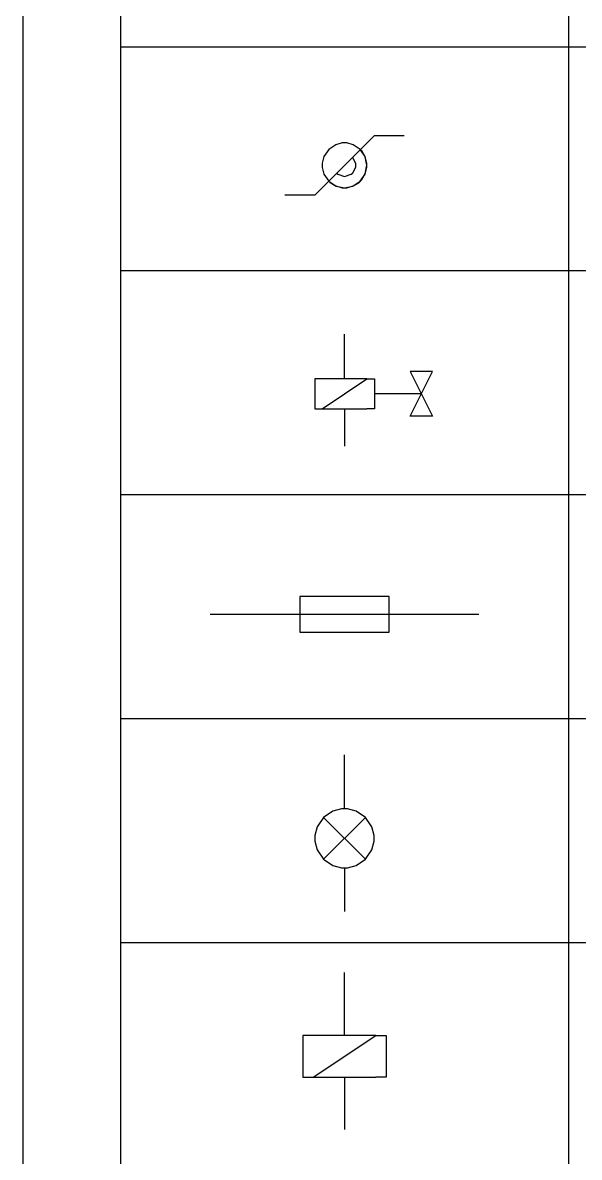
# Model space of a CAD drawing. Header units: millimetres. Extents: x 1974 to 2560, y 1429 to 1567.
# Drawn here: x 2478.45 to 2481.08, y 1522.49 to 1527.85 of the extents above; entities that cross this region are included whole.
import ezdxf

# ---------------------------------------------------------------- set-up
doc = ezdxf.new("R2010")
doc.units = ezdxf.units.MM
for name, color, linetype in [('MARGEM', 1, 'Continuous'), ('TEXTO', 4, 'Continuous'), ('TIMBRE', 7, 'Continuous')]:
    doc.layers.add(name, color=color, linetype=linetype)

msp = doc.modelspace()

# ---------------------------------------------------------------- linework, layer by layer
at = {"layer": 'MARGEM', "color": 7}
msp.add_lwpolyline([(2478.4513, 1512.6706), (2508.1513, 1512.6706), (2508.1513, 1533.6956), (2478.4513, 1533.6956)], close=True, dxfattribs=at)
at = {"layer": 'TEXTO', "color": 0}
for p, q in [((2481.0251, 1531.9544), (2481.0251, 1515.0586)), ((2507.7976, 1527.7304), (2478.9131, 1527.7304)), ((2480.1099, 1527.3135), (2479.8284, 1527.0319)), ((2479.9588, 1527.2783), (2479.928, 1527.27)), ((2479.9691, 1527.2783), (2479.9588, 1527.2783)), ((2479.9793, 1527.2783), (2479.9691, 1527.2783)), ((2480.0102, 1527.27), (2479.9793, 1527.2783)), ((2480.1099, 1527.3135), (2480.2508, 1527.3135)), ((2479.8944, 1527.2474), (2479.8717, 1527.2138)), ((2479.928, 1527.27), (2479.8944, 1527.2474)), ((2480.0437, 1527.2474), (2480.0102, 1527.27)), ((2480.0663, 1527.2138), (2480.0437, 1527.2474)), ((2480.051, 1527.2402), (2480.0438, 1527.2474)), ((2480.067, 1527.2125), (2480.051, 1527.2402)), ((2479.8717, 1527.2138), (2479.8635, 1527.183)), ((2479.8635, 1527.183), (2479.8635, 1527.1727)), ((2479.8635, 1527.1727), (2479.8635, 1527.1625)), ((2480.0089, 1527.2076), (2480.0065, 1527.21)), ((2480.0219, 1527.182), (2480.0089, 1527.2076)), ((2480.0219, 1527.1727), (2480.0219, 1527.182)), ((2480.0219, 1527.164), (2480.0219, 1527.1727)), ((2480.0747, 1527.183), (2480.0663, 1527.2138)), ((2480.0747, 1527.1727), (2480.067, 1527.2125)), ((2480.067, 1527.133), (2480.0747, 1527.1727)), ((2480.0747, 1527.1727), (2480.0747, 1527.183)), ((2480.0747, 1527.1625), (2480.0747, 1527.1727)), ((2480.0747, 1527.1727), (2480.0747, 1527.1727)), ((2479.8635, 1527.1625), (2479.8717, 1527.1316)), ((2479.8717, 1527.1316), (2479.8944, 1527.0981)), ((2479.9318, 1527.1354), (2479.9369, 1527.1303)), ((2479.9369, 1527.1303), (2479.9691, 1527.12)), ((2479.9691, 1527.12), (2480.0012, 1527.1303)), ((2480.0012, 1527.1303), (2480.0065, 1527.1354)), ((2480.0065, 1527.1354), (2480.0089, 1527.138)), ((2480.0089, 1527.138), (2480.0219, 1527.164)), ((2480.0437, 1527.0981), (2480.0663, 1527.1316)), ((2480.051, 1527.1053), (2480.067, 1527.133)), ((2480.0663, 1527.1316), (2480.0747, 1527.1625)), ((2479.8944, 1527.0981), (2479.9016, 1527.0909)), ((2479.8944, 1527.0981), (2479.928, 1527.0755)), ((2479.9016, 1527.0909), (2479.9293, 1527.0749)), ((2479.928, 1527.0755), (2479.9588, 1527.0671)), ((2479.9293, 1527.0749), (2479.9691, 1527.0672)), ((2479.9588, 1527.0671), (2479.9691, 1527.0671)), ((2479.9691, 1527.0672), (2480.0088, 1527.0749)), ((2479.9691, 1527.0671), (2479.9793, 1527.0671)), ((2479.9793, 1527.0671), (2480.0102, 1527.0755)), ((2480.0088, 1527.0749), (2480.0366, 1527.0908)), ((2480.0102, 1527.0755), (2480.0437, 1527.0981)), ((2480.0366, 1527.0908), (2480.0438, 1527.0981)), ((2480.0438, 1527.0981), (2480.051, 1527.1053)), ((2479.8284, 1527.0319), (2479.6875, 1527.0319)), ((2507.7976, 1526.6745), (2478.9131, 1526.6745)), ((2479.9691, 1526.2714), (2479.9691, 1526.3769)), ((2479.9691, 1526.1657), (2479.9691, 1526.2714)), ((2479.8284, 1526.1657), (2479.8284, 1526.025)), ((2480.0747, 1526.1657), (2479.8284, 1526.1657)), ((2479.8635, 1526.025), (2480.0747, 1526.1657)), ((2480.0747, 1526.1657), (2480.1099, 1526.1657)), ((2480.1099, 1526.1657), (2480.1099, 1526.025)), ((2480.3838, 1526.2009), (2480.2782, 1526.2009)), ((2480.2782, 1526.2009), (2480.3838, 1525.9897)), ((2480.2782, 1525.9897), (2480.3838, 1526.2009)), ((2480.331, 1526.0954), (2480.1099, 1526.0954)), ((2479.8284, 1526.025), (2480.0747, 1526.025)), ((2479.9691, 1526.025), (2479.9691, 1525.9193)), ((2480.1099, 1526.025), (2480.0747, 1526.025)), ((2480.3838, 1525.9897), (2480.2782, 1525.9897)), ((2479.9691, 1525.9193), (2479.9691, 1525.849)), ((2507.7976, 1525.6185), (2478.9131, 1525.6185)), ((2479.7579, 1525.1397), (2479.7579, 1524.9708)), ((2480.1803, 1525.1397), (2479.7579, 1525.1397)), ((2480.1803, 1524.9708), (2480.1803, 1525.1397)), ((2479.3355, 1525.0553), (2480.6027, 1525.0553)), ((2479.7579, 1524.9708), (2480.1803, 1524.9708)), ((2507.7976, 1524.5625), (2478.9131, 1524.5625)), ((2479.9691, 1524.1386), (2479.9691, 1524.3935)), ((2479.9148, 1524.1278), (2479.8705, 1524.0979)), ((2479.9555, 1524.1386), (2479.9148, 1524.1278)), ((2479.9691, 1524.1386), (2479.9555, 1524.1386)), ((2479.9826, 1524.1386), (2479.9691, 1524.1386)), ((2480.0234, 1524.1278), (2479.9826, 1524.1386)), ((2480.0676, 1524.0979), (2480.0234, 1524.1278)), ((2479.8705, 1524.0979), (2479.8406, 1524.0535)), ((2479.8706, 1524.0979), (2480.0677, 1523.9008)), ((2479.8706, 1523.9008), (2480.0677, 1524.0979)), ((2480.0975, 1524.0535), (2480.0676, 1524.0979)), ((2479.8406, 1524.0535), (2479.8297, 1524.0129)), ((2479.8297, 1524.0129), (2479.8297, 1523.9993)), ((2480.1085, 1524.0129), (2480.0975, 1524.0535)), ((2480.1085, 1523.9993), (2480.1085, 1524.0129)), ((2479.8297, 1523.9993), (2479.8297, 1523.9859)), ((2479.8297, 1523.9859), (2479.8406, 1523.9451)), ((2480.0975, 1523.9451), (2480.1085, 1523.9859)), ((2480.1085, 1523.9859), (2480.1085, 1523.9993)), ((2480.1085, 1523.9993), (2480.1085, 1523.9993)), ((2479.8406, 1523.9451), (2479.8705, 1523.9008)), ((2480.0676, 1523.9008), (2480.0975, 1523.9451)), ((2479.8705, 1523.9008), (2479.9148, 1523.8709)), ((2479.9148, 1523.8709), (2479.9555, 1523.8599)), ((2479.9555, 1523.8599), (2479.9691, 1523.8599)), ((2479.9691, 1523.8599), (2479.9691, 1523.6544)), ((2479.9691, 1523.8599), (2479.9826, 1523.8599)), ((2479.9826, 1523.8599), (2480.0234, 1523.8709)), ((2480.0234, 1523.8709), (2480.0676, 1523.9008)), ((2507.7976, 1523.5065), (2478.9131, 1523.5065)), ((2479.9691, 1523.2179), (2479.9691, 1523.3657)), ((2479.9691, 1523.07), (2479.9691, 1523.2179)), ((2479.772, 1523.07), (2479.772, 1522.8729)), ((2480.117, 1523.07), (2479.772, 1523.07)), ((2479.8213, 1522.8729), (2480.117, 1523.07)), ((2480.117, 1523.07), (2480.1663, 1523.07)), ((2480.1663, 1523.07), (2480.1663, 1522.8729)), ((2479.772, 1522.8729), (2480.117, 1522.8729)), ((2479.9691, 1522.8729), (2479.9691, 1522.7251)), ((2480.1663, 1522.8729), (2480.117, 1522.8729)), ((2479.9691, 1522.7251), (2479.9691, 1522.6265))]:
    msp.add_line(p, q, dxfattribs=at)
at = {"layer": 'TIMBRE', "color": 12}
msp.add_lwpolyline([(2478.9131, 1513.0586), (2507.7976, 1513.0586), (2507.7976, 1532.6956), (2478.9131, 1532.6956)], close=True, dxfattribs=at)

doc.saveas('drawing.dxf')
